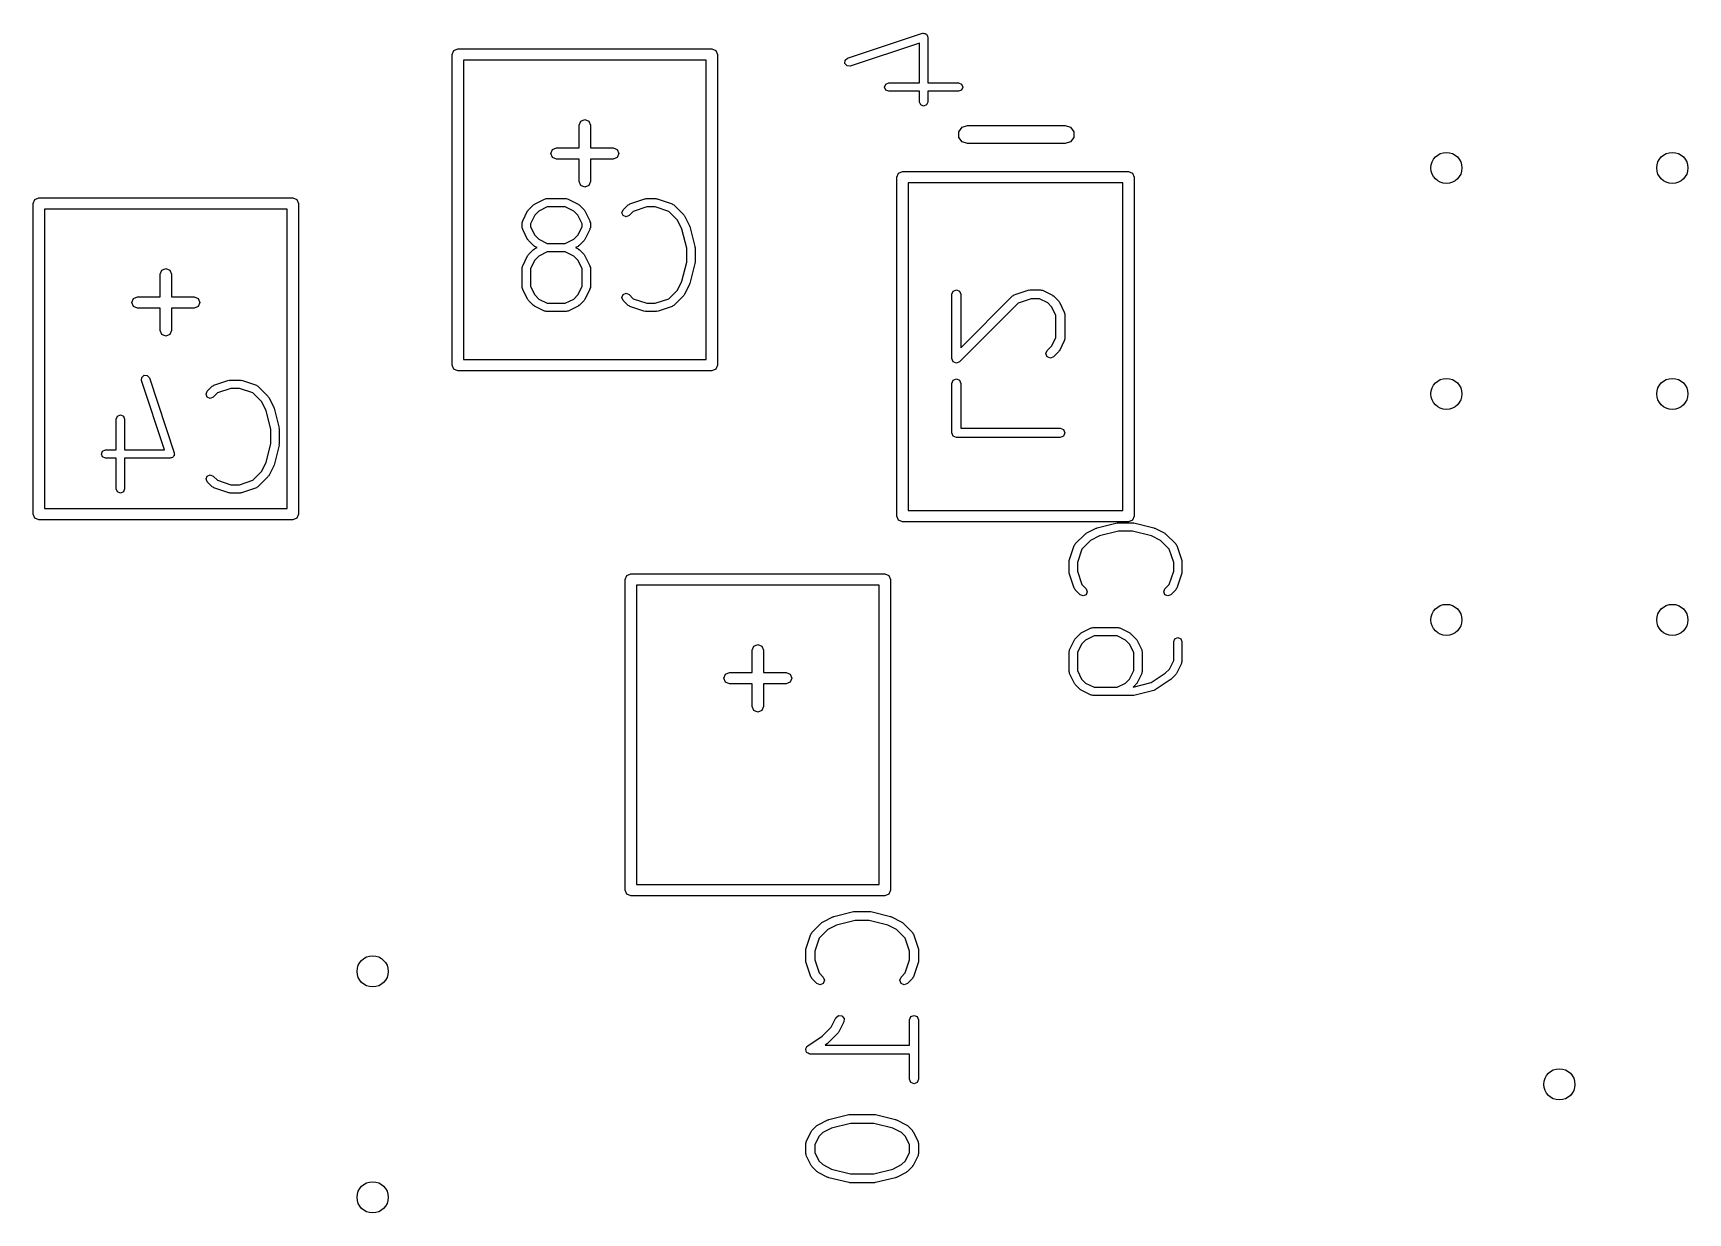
# Model space of a CAD drawing. Extents: x 5.08 to 6.5, y -4.59 to -3.7.
# Drawn here: x 5.771 to 6.503, y -4.591 to -4.069 of the extents above; entities that cross this region are included whole.
import ezdxf

# ---------------------------------------------------------------- set-up
doc = ezdxf.new("R2010")
doc.units = 0
doc.header["$MEASUREMENT"] = 0
doc.layers.add('BLACK', color=7, linetype='CONTINUOUS')

msp = doc.modelspace()

# ---------------------------------------------------------------- linework, layer by layer
at = {"layer": 'BLACK', "linetype": 'CONTINUOUS'}
for p, q in [((6.13149, -4.07994), (6.16458, -4.06891)), ((6.16458, -4.06891), (6.16488, -4.06893)), ((6.16488, -4.06893), (6.16516, -4.06882)), ((6.16516, -4.06882), (6.16556, -4.06898)), ((6.16556, -4.06898), (6.16598, -4.06901)), ((6.16598, -4.06901), (6.16618, -4.06924)), ((6.16618, -4.06924), (6.16646, -4.06936)), ((6.16646, -4.06936), (6.16663, -4.06975)), ((6.16663, -4.06975), (6.16691, -4.07008)), ((6.16691, -4.07008), (6.16688, -4.07038)), ((6.16688, -4.07038), (6.167, -4.07066)), ((6.167, -4.07066), (6.167, -4.09087)), ((5.95645, -4.07829), (5.95718, -4.07652)), ((5.95645, -4.21579), (5.95645, -4.07829)), ((5.95718, -4.07652), (5.95895, -4.07579)), ((5.95895, -4.07579), (6.07145, -4.07579)), ((6.07145, -4.07579), (6.07322, -4.07652)), ((6.07322, -4.07652), (6.07395, -4.07829)), ((6.07395, -4.07829), (6.07395, -4.21579)), ((6.16332, -4.07321), (6.13266, -4.08343)), ((6.16332, -4.09087), (6.16332, -4.07321)), ((5.96145, -4.08079), (5.96145, -4.21329)), ((6.06895, -4.08079), (5.96145, -4.08079)), ((6.06895, -4.21329), (6.06895, -4.08079)), ((6.13033, -4.08227), (6.13043, -4.08086)), ((6.13125, -4.08333), (6.13033, -4.08227)), ((6.13043, -4.08086), (6.13149, -4.07994)), ((6.13266, -4.08343), (6.13125, -4.08333)), ((6.14788, -4.09271), (6.14842, -4.09141)), ((6.14842, -4.09402), (6.14788, -4.09271)), ((6.14842, -4.09141), (6.14972, -4.09087)), ((6.14972, -4.09087), (6.16332, -4.09087)), ((6.167, -4.09087), (6.1806, -4.09087)), ((6.1806, -4.09087), (6.1819, -4.09141)), ((6.1819, -4.09141), (6.18244, -4.09271)), ((6.18244, -4.09271), (6.1819, -4.09402)), ((6.14972, -4.09455), (6.14842, -4.09402)), ((6.16332, -4.09455), (6.14972, -4.09455)), ((6.16332, -4.09933), (6.16332, -4.09455)), ((6.16386, -4.10063), (6.16332, -4.09933)), ((6.16516, -4.10117), (6.16386, -4.10063)), ((6.16646, -4.10063), (6.16516, -4.10117)), ((6.167, -4.09933), (6.16646, -4.10063)), ((6.1806, -4.09455), (6.167, -4.09455)), ((6.167, -4.09455), (6.167, -4.09933)), ((6.1819, -4.09402), (6.1806, -4.09455)), ((6.0127, -4.10954), (6.01343, -4.10778)), ((6.01343, -4.10778), (6.0152, -4.10704)), ((6.0152, -4.10704), (6.01697, -4.10778)), ((6.01697, -4.10778), (6.0177, -4.10954)), ((6.0127, -4.11954), (6.0127, -4.10954)), ((6.0177, -4.10954), (6.0177, -4.11954)), ((6.18069, -4.11249), (6.18214, -4.11049)), ((6.18069, -4.11496), (6.18069, -4.11249)), ((6.18214, -4.11696), (6.18069, -4.11496)), ((6.18214, -4.11049), (6.18449, -4.10972)), ((6.18449, -4.10972), (6.2278, -4.10972)), ((6.2278, -4.10972), (6.23015, -4.11049)), ((6.23015, -4.11049), (6.2316, -4.11249)), ((6.2316, -4.11496), (6.23015, -4.11696)), ((6.2316, -4.11249), (6.2316, -4.11496)), ((6.0002, -4.12204), (6.00093, -4.12028)), ((6.00093, -4.12381), (6.0002, -4.12204)), ((6.00093, -4.12028), (6.0027, -4.11954)), ((6.0027, -4.11954), (6.0127, -4.11954)), ((6.0177, -4.11954), (6.0277, -4.11954)), ((6.0277, -4.11954), (6.02947, -4.12028)), ((6.02947, -4.12028), (6.0302, -4.12204)), ((6.0302, -4.12204), (6.02947, -4.12381)), ((6.18449, -4.11772), (6.18214, -4.11696)), ((6.2278, -4.11772), (6.18449, -4.11772)), ((6.23015, -4.11696), (6.2278, -4.11772)), ((6.0027, -4.12454), (6.00093, -4.12381)), ((6.0127, -4.12454), (6.0027, -4.12454)), ((6.0127, -4.13454), (6.0127, -4.12454)), ((6.0277, -4.12454), (6.0177, -4.12454)), ((6.0177, -4.12454), (6.0177, -4.13454)), ((6.02947, -4.12381), (6.0277, -4.12454)), ((6.15398, -4.13085), (6.15575, -4.13012)), ((6.15575, -4.13012), (6.25575, -4.13012)), ((6.25575, -4.13012), (6.25752, -4.13085)), ((6.01343, -4.13631), (6.0127, -4.13454)), ((6.0152, -4.13704), (6.01343, -4.13631)), ((6.01697, -4.13631), (6.0152, -4.13704)), ((6.0177, -4.13454), (6.01697, -4.13631)), ((6.15325, -4.13262), (6.15398, -4.13085)), ((6.15325, -4.28262), (6.15325, -4.13262)), ((6.15825, -4.13512), (6.15825, -4.28012)), ((6.25325, -4.13512), (6.15825, -4.13512)), ((6.25325, -4.28012), (6.25325, -4.13512)), ((6.25752, -4.13085), (6.25825, -4.13262)), ((6.25825, -4.13262), (6.25825, -4.28262)), ((5.77102, -4.14423), (5.77175, -4.14246)), ((5.77102, -4.28174), (5.77102, -4.14423)), ((5.77175, -4.14246), (5.77352, -4.14173)), ((5.77352, -4.14173), (5.88602, -4.14173)), ((5.88602, -4.14173), (5.88778, -4.14246)), ((5.88778, -4.14246), (5.88852, -4.14423)), ((5.88852, -4.14423), (5.88852, -4.28174)), ((5.99024, -4.147), (5.99245, -4.14479)), ((5.99245, -4.14479), (5.99273, -4.14468)), ((5.99273, -4.14468), (5.99293, -4.14445)), ((5.99293, -4.14445), (5.99734, -4.14224)), ((5.99734, -4.14224), (5.99777, -4.14221)), ((5.99777, -4.14221), (5.99816, -4.14205)), ((5.99816, -4.14205), (6.00698, -4.14205)), ((6.00698, -4.14205), (6.00738, -4.14221)), ((6.00738, -4.14221), (6.00781, -4.14224)), ((6.00781, -4.14224), (6.01222, -4.14445)), ((6.01222, -4.14445), (6.01242, -4.14468)), ((6.01242, -4.14468), (6.0127, -4.14479)), ((6.0127, -4.14479), (6.0149, -4.147)), ((6.03215, -4.147), (6.03436, -4.14479)), ((6.03436, -4.14479), (6.03475, -4.14463)), ((6.03475, -4.14463), (6.03508, -4.14435)), ((6.03508, -4.14435), (6.04169, -4.14214)), ((6.04169, -4.14214), (6.042, -4.14216)), ((6.042, -4.14216), (6.04228, -4.14205)), ((6.04228, -4.14205), (6.04669, -4.14205)), ((6.04669, -4.14205), (6.04697, -4.14216)), ((6.04697, -4.14216), (6.04727, -4.14214)), ((6.04727, -4.14214), (6.05389, -4.14435)), ((6.05389, -4.14435), (6.05421, -4.14463)), ((6.05421, -4.14463), (6.05461, -4.14479)), ((6.05461, -4.14479), (6.05902, -4.1492)), ((5.77602, -4.14673), (5.77602, -4.27924)), ((5.88352, -4.14673), (5.77602, -4.14673)), ((5.88352, -4.27924), (5.88352, -4.14673)), ((5.9875, -4.15271), (5.98766, -4.15232)), ((5.98766, -4.15232), (5.98769, -4.15189)), ((5.98769, -4.15189), (5.9899, -4.14748)), ((5.9899, -4.14748), (5.99013, -4.14728)), ((5.99013, -4.14728), (5.99024, -4.147)), ((5.99306, -4.14939), (5.99118, -4.15315)), ((5.99484, -4.14761), (5.99306, -4.14939)), ((5.9986, -4.14573), (5.99484, -4.14761)), ((6.00655, -4.14573), (5.9986, -4.14573)), ((6.01031, -4.14761), (6.00655, -4.14573)), ((6.01209, -4.14939), (6.01031, -4.14761)), ((6.01397, -4.15315), (6.01209, -4.14939)), ((6.0149, -4.147), (6.01502, -4.14728)), ((6.01502, -4.14728), (6.01525, -4.14748)), ((6.01525, -4.14748), (6.01745, -4.15189)), ((6.01745, -4.15189), (6.01748, -4.15232)), ((6.01748, -4.15232), (6.01765, -4.15271)), ((6.03161, -4.1483), (6.03215, -4.147)), ((6.03215, -4.1496), (6.03161, -4.1483)), ((6.03345, -4.15014), (6.03215, -4.1496)), ((6.03475, -4.1496), (6.03345, -4.15014)), ((6.03665, -4.1477), (6.03475, -4.1496)), ((6.04257, -4.14573), (6.03665, -4.1477)), ((6.04639, -4.14573), (6.04257, -4.14573)), ((6.05231, -4.1477), (6.04639, -4.14573)), ((6.0562, -4.1516), (6.05231, -4.1477)), ((6.05819, -4.15556), (6.0562, -4.1516)), ((6.05902, -4.1492), (6.05913, -4.14948)), ((6.05913, -4.14948), (6.05936, -4.14968)), ((6.05936, -4.14968), (6.06157, -4.15409)), ((5.9875, -4.15492), (5.9875, -4.15271)), ((5.98766, -4.15531), (5.9875, -4.15492)), ((5.98769, -4.15574), (5.98766, -4.15531)), ((5.9899, -4.16015), (5.98769, -4.15574)), ((5.99118, -4.15315), (5.99118, -4.15448)), ((5.99118, -4.15448), (5.99306, -4.15824)), ((5.99306, -4.15824), (5.99484, -4.16002)), ((6.01031, -4.16002), (6.01209, -4.15824)), ((6.01209, -4.15824), (6.01397, -4.15448)), ((6.01397, -4.15448), (6.01397, -4.15315)), ((6.01745, -4.15574), (6.01525, -4.16015)), ((6.01748, -4.15531), (6.01745, -4.15574)), ((6.01765, -4.15492), (6.01748, -4.15531)), ((6.01765, -4.15271), (6.01765, -4.15492)), ((6.06029, -4.16397), (6.05819, -4.15556)), ((6.06157, -4.15409), (6.06158, -4.1543)), ((6.06158, -4.1543), (6.06171, -4.15447)), ((6.06171, -4.15447), (6.06391, -4.16329)), ((5.99013, -4.16035), (5.9899, -4.16015)), ((5.9899, -4.16733), (5.99013, -4.16713)), ((5.99024, -4.16063), (5.99013, -4.16035)), ((5.99013, -4.16713), (5.99024, -4.16685)), ((5.99245, -4.16284), (5.99024, -4.16063)), ((5.99024, -4.16685), (5.99245, -4.16464)), ((5.99273, -4.16295), (5.99245, -4.16284)), ((5.99245, -4.16464), (5.99273, -4.16453)), ((5.99293, -4.16318), (5.99273, -4.16295)), ((5.99273, -4.16453), (5.99293, -4.1643)), ((5.99405, -4.16374), (5.99293, -4.16318)), ((5.99293, -4.1643), (5.99405, -4.16374)), ((5.99484, -4.16002), (5.9986, -4.1619)), ((5.9986, -4.16558), (5.99484, -4.16746)), ((5.9986, -4.1619), (6.00655, -4.1619)), ((6.00655, -4.16558), (5.9986, -4.16558)), ((6.00655, -4.1619), (6.01031, -4.16002)), ((6.01031, -4.16746), (6.00655, -4.16558)), ((6.01222, -4.16318), (6.0111, -4.16374)), ((6.0111, -4.16374), (6.01222, -4.1643)), ((6.01242, -4.16295), (6.01222, -4.16318)), ((6.01222, -4.1643), (6.01242, -4.16453)), ((6.0127, -4.16284), (6.01242, -4.16295)), ((6.01242, -4.16453), (6.0127, -4.16464)), ((6.0149, -4.16063), (6.0127, -4.16284)), ((6.0127, -4.16464), (6.0149, -4.16685)), ((6.01502, -4.16035), (6.0149, -4.16063)), ((6.0149, -4.16685), (6.01502, -4.16713)), ((6.01525, -4.16015), (6.01502, -4.16035)), ((6.01502, -4.16713), (6.01525, -4.16733)), ((6.06029, -4.17013), (6.06029, -4.16397)), ((6.06391, -4.16329), (6.06388, -4.16352)), ((6.06388, -4.16352), (6.06397, -4.16374)), ((6.06397, -4.16374), (6.06397, -4.17036)), ((5.82727, -4.17549), (5.828, -4.17372)), ((5.828, -4.17372), (5.82977, -4.17299)), ((5.82977, -4.17299), (5.83154, -4.17372)), ((5.83154, -4.17372), (5.83227, -4.17549)), ((5.9875, -4.17256), (5.98766, -4.17217)), ((5.9875, -4.18139), (5.9875, -4.17256)), ((5.98766, -4.17217), (5.98769, -4.17174)), ((5.98769, -4.17174), (5.9899, -4.16733)), ((5.99306, -4.16924), (5.99118, -4.173)), ((5.99118, -4.173), (5.99118, -4.18095)), ((5.99484, -4.16746), (5.99306, -4.16924)), ((6.01209, -4.16924), (6.01031, -4.16746)), ((6.01397, -4.173), (6.01209, -4.16924)), ((6.01397, -4.18095), (6.01397, -4.173)), ((6.01525, -4.16733), (6.01745, -4.17174)), ((6.01745, -4.17174), (6.01748, -4.17217)), ((6.01748, -4.17217), (6.01765, -4.17256)), ((6.01765, -4.17256), (6.01765, -4.18139)), ((6.05819, -4.17854), (6.06029, -4.17013)), ((6.06391, -4.1708), (6.06171, -4.17963)), ((6.06397, -4.17036), (6.06388, -4.17057)), ((6.06388, -4.17057), (6.06391, -4.1708)), ((5.82727, -4.18549), (5.82727, -4.17549)), ((5.83227, -4.17549), (5.83227, -4.18549)), ((5.98766, -4.18178), (5.9875, -4.18139)), ((5.98769, -4.18221), (5.98766, -4.18178)), ((5.99118, -4.18095), (5.99306, -4.18471)), ((6.01209, -4.18471), (6.01397, -4.18095)), ((6.01748, -4.18178), (6.01745, -4.18221)), ((6.01765, -4.18139), (6.01748, -4.18178)), ((6.0562, -4.1825), (6.05819, -4.17854)), ((6.06157, -4.18), (6.05936, -4.18441)), ((6.06158, -4.17979), (6.06157, -4.18)), ((6.06171, -4.17963), (6.06158, -4.17979)), ((5.81477, -4.18799), (5.8155, -4.18622)), ((5.8155, -4.18976), (5.81477, -4.18799)), ((5.8155, -4.18622), (5.81727, -4.18549)), ((5.81727, -4.18549), (5.82727, -4.18549)), ((5.83227, -4.18549), (5.84227, -4.18549)), ((5.84227, -4.18549), (5.84404, -4.18622)), ((5.84404, -4.18622), (5.84477, -4.18799)), ((5.84477, -4.18799), (5.84404, -4.18976)), ((5.9899, -4.18662), (5.98769, -4.18221)), ((5.99013, -4.18682), (5.9899, -4.18662)), ((5.99024, -4.1871), (5.99013, -4.18682)), ((5.99245, -4.1893), (5.99024, -4.1871)), ((5.99306, -4.18471), (5.99484, -4.18649)), ((5.99484, -4.18649), (5.9986, -4.18837)), ((5.9986, -4.18837), (6.00655, -4.18837)), ((6.00655, -4.18837), (6.01031, -4.18649)), ((6.01031, -4.18649), (6.01209, -4.18471)), ((6.0149, -4.1871), (6.0127, -4.1893)), ((6.01502, -4.18682), (6.0149, -4.1871)), ((6.01525, -4.18662), (6.01502, -4.18682)), ((6.01745, -4.18221), (6.01525, -4.18662)), ((6.03161, -4.1858), (6.03215, -4.1845)), ((6.03215, -4.1871), (6.03161, -4.1858)), ((6.03215, -4.1845), (6.03345, -4.18396)), ((6.03436, -4.1893), (6.03215, -4.1871)), ((6.03345, -4.18396), (6.03475, -4.1845)), ((6.03475, -4.1845), (6.03665, -4.18639)), ((6.03665, -4.18639), (6.04257, -4.18837)), ((6.04257, -4.18837), (6.04639, -4.18837)), ((6.04639, -4.18837), (6.05231, -4.18639)), ((6.05231, -4.18639), (6.0562, -4.1825)), ((6.05902, -4.18489), (6.05461, -4.1893)), ((6.05913, -4.18461), (6.05902, -4.18489)), ((6.05936, -4.18441), (6.05913, -4.18461)), ((6.17762, -4.18437), (6.17821, -4.18296)), ((6.17762, -4.21285), (6.17762, -4.18437)), ((6.17821, -4.18296), (6.17962, -4.18237)), ((6.17962, -4.18237), (6.18103, -4.18296)), ((6.18103, -4.18296), (6.18162, -4.18437)), ((6.20699, -4.18831), (6.18103, -4.21426)), ((6.18162, -4.18437), (6.18162, -4.20802)), ((6.18162, -4.20802), (6.20449, -4.18515)), ((6.20449, -4.18515), (6.20492, -4.18497)), ((6.20492, -4.18497), (6.20527, -4.18466)), ((6.20527, -4.18466), (6.21184, -4.18247)), ((6.2128, -4.18637), (6.20699, -4.18831)), ((6.21184, -4.18247), (6.21217, -4.1825)), ((6.21217, -4.1825), (6.21248, -4.18237)), ((6.21248, -4.18237), (6.21686, -4.18237)), ((6.21639, -4.18637), (6.2128, -4.18637)), ((6.22005, -4.1882), (6.21639, -4.18637)), ((6.21686, -4.18237), (6.21729, -4.18255)), ((6.21729, -4.18255), (6.21775, -4.18258)), ((6.21775, -4.18258), (6.22213, -4.18477)), ((6.22179, -4.18994), (6.22005, -4.1882)), ((6.22213, -4.18477), (6.22235, -4.18502)), ((6.22235, -4.18502), (6.22265, -4.18515)), ((6.22265, -4.18515), (6.22484, -4.18734)), ((6.22484, -4.18734), (6.22497, -4.18764)), ((6.22497, -4.18764), (6.22522, -4.18786)), ((6.22522, -4.18786), (6.22741, -4.19224)), ((5.81727, -4.19049), (5.8155, -4.18976)), ((5.82727, -4.19049), (5.81727, -4.19049)), ((5.82727, -4.20049), (5.82727, -4.19049)), ((5.84227, -4.19049), (5.83227, -4.19049)), ((5.83227, -4.19049), (5.83227, -4.20049)), ((5.84404, -4.18976), (5.84227, -4.19049)), ((5.99273, -4.18942), (5.99245, -4.1893)), ((5.99293, -4.18965), (5.99273, -4.18942)), ((5.99734, -4.19185), (5.99293, -4.18965)), ((5.99777, -4.19188), (5.99734, -4.19185)), ((5.99816, -4.19205), (5.99777, -4.19188)), ((6.00698, -4.19205), (5.99816, -4.19205)), ((6.00738, -4.19188), (6.00698, -4.19205)), ((6.00781, -4.19185), (6.00738, -4.19188)), ((6.01222, -4.18965), (6.00781, -4.19185)), ((6.01242, -4.18942), (6.01222, -4.18965)), ((6.0127, -4.1893), (6.01242, -4.18942)), ((6.03475, -4.18947), (6.03436, -4.1893)), ((6.03508, -4.18975), (6.03475, -4.18947)), ((6.04169, -4.19195), (6.03508, -4.18975)), ((6.042, -4.19193), (6.04169, -4.19195)), ((6.04228, -4.19205), (6.042, -4.19193)), ((6.04669, -4.19205), (6.04228, -4.19205)), ((6.04697, -4.19193), (6.04669, -4.19205)), ((6.04727, -4.19195), (6.04697, -4.19193)), ((6.05389, -4.18975), (6.04727, -4.19195)), ((6.05421, -4.18947), (6.05389, -4.18975)), ((6.05461, -4.1893), (6.05421, -4.18947)), ((6.22362, -4.1936), (6.22179, -4.18994)), ((6.22362, -4.20361), (6.22362, -4.1936)), ((6.22741, -4.19224), (6.22744, -4.1927)), ((6.22744, -4.1927), (6.22762, -4.19313)), ((6.22762, -4.19313), (6.22762, -4.20408)), ((5.828, -4.20226), (5.82727, -4.20049)), ((5.82977, -4.20299), (5.828, -4.20226)), ((5.83154, -4.20226), (5.82977, -4.20299)), ((5.83227, -4.20049), (5.83154, -4.20226)), ((6.22179, -4.20728), (6.22362, -4.20361)), ((6.21924, -4.21066), (6.21982, -4.20924)), ((6.21982, -4.21207), (6.21924, -4.21066)), ((6.21982, -4.20924), (6.22179, -4.20728)), ((6.22484, -4.20988), (6.22265, -4.21207)), ((6.22497, -4.20958), (6.22484, -4.20988)), ((6.22522, -4.20936), (6.22497, -4.20958)), ((6.22741, -4.20498), (6.22522, -4.20936)), ((6.22744, -4.20451), (6.22741, -4.20498)), ((6.22762, -4.20408), (6.22744, -4.20451)), ((5.95718, -4.21756), (5.95645, -4.21579)), ((5.95895, -4.21829), (5.95718, -4.21756)), ((6.07145, -4.21829), (5.95895, -4.21829)), ((5.96145, -4.21329), (6.06895, -4.21329)), ((6.07322, -4.21756), (6.07145, -4.21829)), ((6.07395, -4.21579), (6.07322, -4.21756)), ((6.17821, -4.21426), (6.17762, -4.21285)), ((6.17962, -4.21485), (6.17821, -4.21426)), ((6.18103, -4.21426), (6.17962, -4.21485)), ((6.22124, -4.21266), (6.21982, -4.21207)), ((6.22265, -4.21207), (6.22124, -4.21266)), ((5.81898, -4.22258), (5.81908, -4.22117)), ((5.8292, -4.25324), (5.81898, -4.22258)), ((5.81908, -4.22117), (5.82014, -4.22025)), ((5.82014, -4.22025), (5.82155, -4.22035)), ((5.82155, -4.22035), (5.82247, -4.22142)), ((5.82247, -4.22142), (5.8335, -4.2545)), ((5.8481, -4.22731), (5.8503, -4.22511)), ((5.8503, -4.22511), (5.8507, -4.22494)), ((5.8507, -4.22494), (5.85102, -4.22466)), ((5.85102, -4.22466), (5.85764, -4.22246)), ((5.85764, -4.22246), (5.85794, -4.22248)), ((5.85794, -4.22248), (5.85822, -4.22236)), ((5.85822, -4.22236), (5.86263, -4.22236)), ((5.86263, -4.22236), (5.86291, -4.22248)), ((5.86291, -4.22248), (5.86321, -4.22246)), ((5.86321, -4.22246), (5.86983, -4.22466)), ((5.86983, -4.22466), (5.87015, -4.22494)), ((5.87015, -4.22494), (5.87055, -4.22511)), ((5.87055, -4.22511), (5.87496, -4.22952)), ((6.17762, -4.2238), (6.17821, -4.22238)), ((6.17762, -4.2457), (6.17762, -4.2238)), ((6.17821, -4.22238), (6.17962, -4.2218)), ((6.17962, -4.2218), (6.18103, -4.22238)), ((6.18103, -4.22238), (6.18162, -4.2238)), ((6.18162, -4.2238), (6.18162, -4.2437)), ((5.84756, -4.22861), (5.8481, -4.22731)), ((5.8481, -4.22992), (5.84756, -4.22861)), ((5.8494, -4.23045), (5.8481, -4.22992)), ((5.8507, -4.22992), (5.8494, -4.23045)), ((5.8526, -4.22802), (5.8507, -4.22992)), ((5.85852, -4.22604), (5.8526, -4.22802)), ((5.86233, -4.22604), (5.85852, -4.22604)), ((5.86826, -4.22802), (5.86233, -4.22604)), ((5.87215, -4.23191), (5.86826, -4.22802)), ((5.87413, -4.23587), (5.87215, -4.23191)), ((5.87496, -4.22952), (5.87508, -4.2298)), ((5.87508, -4.2298), (5.87531, -4.23)), ((5.87531, -4.23), (5.87751, -4.23441)), ((5.80785, -4.23964), (5.80839, -4.23834)), ((5.80785, -4.25324), (5.80785, -4.23964)), ((5.80839, -4.23834), (5.80969, -4.2378)), ((5.80969, -4.2378), (5.811, -4.23834)), ((5.811, -4.23834), (5.81153, -4.23964)), ((5.81153, -4.23964), (5.81153, -4.25324)), ((5.87623, -4.24428), (5.87413, -4.23587)), ((5.87751, -4.23441), (5.87753, -4.23462)), ((5.87753, -4.23462), (5.87765, -4.23479)), ((5.87765, -4.23479), (5.87986, -4.24361)), ((5.87623, -4.25045), (5.87623, -4.24428)), ((5.87986, -4.24361), (5.87982, -4.24384)), ((5.87982, -4.24384), (5.87991, -4.24405)), ((5.87991, -4.24405), (5.87991, -4.25067)), ((6.17821, -4.24712), (6.17762, -4.2457)), ((6.17962, -4.2477), (6.17821, -4.24712)), ((6.22562, -4.2477), (6.17962, -4.2477)), ((6.18162, -4.2437), (6.22562, -4.2437)), ((6.22562, -4.2437), (6.22703, -4.24429)), ((6.22703, -4.24712), (6.22562, -4.2477)), ((6.22703, -4.24429), (6.22762, -4.2457)), ((6.22762, -4.2457), (6.22703, -4.24712)), ((5.80124, -4.25508), (5.80178, -4.25378)), ((5.80178, -4.25378), (5.80308, -4.25324)), ((5.80308, -4.25324), (5.80785, -4.25324)), ((5.81153, -4.25324), (5.8292, -4.25324)), ((5.8335, -4.2545), (5.83348, -4.2548)), ((5.83348, -4.2548), (5.83359, -4.25508)), ((5.87413, -4.25885), (5.87623, -4.25045)), ((5.87986, -4.25112), (5.87765, -4.25994)), ((5.87991, -4.25067), (5.87982, -4.25089)), ((5.87982, -4.25089), (5.87986, -4.25112)), ((5.80178, -4.25638), (5.80124, -4.25508)), ((5.80308, -4.25692), (5.80178, -4.25638)), ((5.80785, -4.25692), (5.80308, -4.25692)), ((5.80785, -4.27052), (5.80785, -4.25692)), ((5.83175, -4.25692), (5.81153, -4.25692)), ((5.81153, -4.25692), (5.81153, -4.27052)), ((5.83203, -4.25681), (5.83175, -4.25692)), ((5.83233, -4.25683), (5.83203, -4.25681)), ((5.83266, -4.25655), (5.83233, -4.25683)), ((5.83305, -4.25638), (5.83266, -4.25655)), ((5.83317, -4.2561), (5.83305, -4.25638)), ((5.8334, -4.25591), (5.83317, -4.2561)), ((5.83343, -4.25548), (5.8334, -4.25591)), ((5.83359, -4.25508), (5.83343, -4.25548)), ((5.87215, -4.26282), (5.87413, -4.25885)), ((5.87751, -4.26032), (5.87531, -4.26473)), ((5.87753, -4.26011), (5.87751, -4.26032)), ((5.87765, -4.25994), (5.87753, -4.26011)), ((5.84756, -4.26611), (5.8481, -4.26481)), ((5.8481, -4.26741), (5.84756, -4.26611)), ((5.8481, -4.26481), (5.8494, -4.26427)), ((5.8503, -4.26962), (5.8481, -4.26741)), ((5.8494, -4.26427), (5.8507, -4.26481)), ((5.8507, -4.26978), (5.8503, -4.26962)), ((5.8507, -4.26481), (5.8526, -4.26671)), ((5.8526, -4.26671), (5.85852, -4.26868)), ((5.85852, -4.26868), (5.86233, -4.26868)), ((5.86233, -4.26868), (5.86826, -4.26671)), ((5.86826, -4.26671), (5.87215, -4.26282)), ((5.87055, -4.26962), (5.87015, -4.26978)), ((5.87496, -4.26521), (5.87055, -4.26962)), ((5.87508, -4.26493), (5.87496, -4.26521)), ((5.87531, -4.26473), (5.87508, -4.26493)), ((5.80839, -4.27182), (5.80785, -4.27052)), ((5.80969, -4.27236), (5.80839, -4.27182)), ((5.811, -4.27182), (5.80969, -4.27236)), ((5.81153, -4.27052), (5.811, -4.27182)), ((5.85102, -4.27006), (5.8507, -4.26978)), ((5.85764, -4.27227), (5.85102, -4.27006)), ((5.85794, -4.27225), (5.85764, -4.27227)), ((5.85822, -4.27236), (5.85794, -4.27225)), ((5.86263, -4.27236), (5.85822, -4.27236)), ((5.86291, -4.27225), (5.86263, -4.27236)), ((5.86321, -4.27227), (5.86291, -4.27225)), ((5.86983, -4.27006), (5.86321, -4.27227)), ((5.87015, -4.26978), (5.86983, -4.27006)), ((5.77175, -4.2835), (5.77102, -4.28174)), ((5.77352, -4.28424), (5.77175, -4.2835)), ((5.88602, -4.28424), (5.77352, -4.28424)), ((5.77602, -4.27924), (5.88352, -4.27924)), ((5.88778, -4.2835), (5.88602, -4.28424)), ((5.88852, -4.28174), (5.88778, -4.2835)), ((6.15398, -4.28439), (6.15325, -4.28262)), ((6.15825, -4.28012), (6.25325, -4.28012)), ((6.25825, -4.28262), (6.25752, -4.28439)), ((6.15575, -4.28512), (6.15398, -4.28439)), ((6.25575, -4.28512), (6.15575, -4.28512)), ((6.23223, -4.29489), (6.23664, -4.29048)), ((6.23664, -4.29048), (6.23692, -4.29036)), ((6.23692, -4.29036), (6.23712, -4.29014)), ((6.23712, -4.29014), (6.24153, -4.28793)), ((6.243, -4.29131), (6.23903, -4.29329)), ((6.24153, -4.28793), (6.24174, -4.28791)), ((6.24174, -4.28791), (6.24191, -4.28779)), ((6.24191, -4.28779), (6.25073, -4.28558)), ((6.25141, -4.28921), (6.243, -4.29131)), ((6.25073, -4.28558), (6.25096, -4.28562)), ((6.25096, -4.28562), (6.25118, -4.28553)), ((6.25118, -4.28553), (6.2578, -4.28553)), ((6.25757, -4.28921), (6.25141, -4.28921)), ((6.25752, -4.28439), (6.25575, -4.28512)), ((6.26598, -4.29131), (6.25757, -4.28921)), ((6.2578, -4.28553), (6.25801, -4.28562)), ((6.25801, -4.28562), (6.25824, -4.28558)), ((6.25824, -4.28558), (6.26707, -4.28779)), ((6.26994, -4.29329), (6.26598, -4.29131)), ((6.26707, -4.28779), (6.26723, -4.28791)), ((6.26723, -4.28791), (6.26744, -4.28793)), ((6.26744, -4.28793), (6.27185, -4.29014)), ((6.27185, -4.29014), (6.27205, -4.29036)), ((6.27205, -4.29036), (6.27233, -4.29048)), ((6.27233, -4.29048), (6.27674, -4.29489)), ((6.22958, -4.30223), (6.23179, -4.29561)), ((6.23179, -4.29561), (6.23207, -4.29529)), ((6.23207, -4.29529), (6.23223, -4.29489)), ((6.23514, -4.29719), (6.23317, -4.30311)), ((6.23903, -4.29329), (6.23514, -4.29719)), ((6.27383, -4.29719), (6.26994, -4.29329)), ((6.27581, -4.30311), (6.27383, -4.29719)), ((6.27674, -4.29489), (6.27691, -4.29529)), ((6.27691, -4.29529), (6.27719, -4.29561)), ((6.27719, -4.29561), (6.27939, -4.30223)), ((6.22949, -4.30281), (6.2296, -4.30253)), ((6.22949, -4.30722), (6.22949, -4.30281)), ((6.2296, -4.30253), (6.22958, -4.30223)), ((6.23317, -4.30311), (6.23317, -4.30692)), ((6.27581, -4.30692), (6.27581, -4.30311)), ((6.27939, -4.30223), (6.27937, -4.30253)), ((6.27937, -4.30253), (6.27949, -4.30281)), ((6.27949, -4.30281), (6.27949, -4.30722)), ((6.03303, -4.31057), (6.03376, -4.3088)), ((6.03303, -4.44807), (6.03303, -4.31057)), ((6.03376, -4.3088), (6.03553, -4.30807)), ((6.03553, -4.30807), (6.14802, -4.30807)), ((6.03803, -4.31307), (6.03803, -4.44557)), ((6.14552, -4.31307), (6.03803, -4.31307)), ((6.14552, -4.44557), (6.14552, -4.31307)), ((6.14802, -4.30807), (6.14979, -4.3088)), ((6.14979, -4.3088), (6.15052, -4.31057)), ((6.15052, -4.31057), (6.15052, -4.44807)), ((6.2296, -4.3075), (6.22949, -4.30722)), ((6.22958, -4.3078), (6.2296, -4.3075)), ((6.23179, -4.31442), (6.22958, -4.3078)), ((6.23317, -4.30692), (6.23514, -4.31284)), ((6.23514, -4.31284), (6.23704, -4.31474)), ((6.27194, -4.31474), (6.27383, -4.31284)), ((6.27383, -4.31284), (6.27581, -4.30692)), ((6.27939, -4.3078), (6.27719, -4.31442)), ((6.27949, -4.30722), (6.27937, -4.3075)), ((6.27937, -4.3075), (6.27939, -4.3078)), ((6.23207, -4.31474), (6.23179, -4.31442)), ((6.23223, -4.31514), (6.23207, -4.31474)), ((6.23444, -4.31735), (6.23223, -4.31514)), ((6.23574, -4.31788), (6.23444, -4.31735)), ((6.23704, -4.31735), (6.23574, -4.31788)), ((6.23704, -4.31474), (6.23758, -4.31604)), ((6.23758, -4.31604), (6.23704, -4.31735)), ((6.2714, -4.31604), (6.27194, -4.31474)), ((6.27194, -4.31735), (6.2714, -4.31604)), ((6.27324, -4.31788), (6.27194, -4.31735)), ((6.27454, -4.31735), (6.27324, -4.31788)), ((6.27674, -4.31514), (6.27454, -4.31735)), ((6.27691, -4.31474), (6.27674, -4.31514)), ((6.27719, -4.31442), (6.27691, -4.31474)), ((6.23223, -4.3368), (6.23444, -4.33459)), ((6.23444, -4.33459), (6.23472, -4.33448)), ((6.23472, -4.33448), (6.23492, -4.33425)), ((6.23492, -4.33425), (6.23933, -4.33204)), ((6.24059, -4.33553), (6.23683, -4.33741)), ((6.23933, -4.33204), (6.23975, -4.33201)), ((6.23975, -4.33201), (6.24015, -4.33185)), ((6.24015, -4.33185), (6.25118, -4.33185)), ((6.25074, -4.33553), (6.24059, -4.33553)), ((6.2545, -4.33741), (6.25074, -4.33553)), ((6.25118, -4.33185), (6.25157, -4.33201)), ((6.25157, -4.33201), (6.252, -4.33204)), ((6.252, -4.33204), (6.25641, -4.33425)), ((6.25641, -4.33425), (6.25661, -4.33448)), ((6.25661, -4.33448), (6.25689, -4.33459)), ((6.25689, -4.33459), (6.2591, -4.3368)), ((6.08928, -4.34183), (6.09001, -4.34006)), ((6.08928, -4.35183), (6.08928, -4.34183)), ((6.09001, -4.34006), (6.09178, -4.33933)), ((6.09178, -4.33933), (6.09354, -4.34006)), ((6.09354, -4.34006), (6.09428, -4.34183)), ((6.09428, -4.34183), (6.09428, -4.35183)), ((6.22949, -4.34251), (6.22965, -4.34212)), ((6.22949, -4.35134), (6.22949, -4.34251)), ((6.22965, -4.34212), (6.22968, -4.34169)), ((6.22968, -4.34169), (6.23189, -4.33728)), ((6.23189, -4.33728), (6.23212, -4.33708)), ((6.23212, -4.33708), (6.23223, -4.3368)), ((6.23505, -4.33919), (6.23317, -4.34295)), ((6.23317, -4.34295), (6.23317, -4.3509)), ((6.23683, -4.33741), (6.23505, -4.33919)), ((6.25628, -4.33919), (6.2545, -4.33741)), ((6.25816, -4.34295), (6.25628, -4.33919)), ((6.25816, -4.3509), (6.25816, -4.34295)), ((6.2591, -4.3368), (6.25921, -4.33708)), ((6.25921, -4.33708), (6.25944, -4.33728)), ((6.25944, -4.33728), (6.26165, -4.34169)), ((6.26165, -4.34169), (6.26168, -4.34212)), ((6.26168, -4.34212), (6.26184, -4.34251)), ((6.26184, -4.34251), (6.26184, -4.35134)), ((6.27581, -4.3381), (6.27635, -4.3368)), ((6.27581, -4.34649), (6.27581, -4.3381)), ((6.27635, -4.3368), (6.27765, -4.33626)), ((6.27765, -4.33626), (6.27895, -4.3368)), ((6.27895, -4.3368), (6.27949, -4.3381)), ((6.27949, -4.3381), (6.27949, -4.34692)), ((6.27206, -4.35211), (6.27393, -4.35025)), ((6.27393, -4.35025), (6.27581, -4.34649)), ((6.27929, -4.34775), (6.27709, -4.35216)), ((6.27932, -4.34732), (6.27929, -4.34775)), ((6.27949, -4.34692), (6.27932, -4.34732)), ((6.07678, -4.35433), (6.07751, -4.35256)), ((6.07751, -4.35609), (6.07678, -4.35433)), ((6.07751, -4.35256), (6.07928, -4.35183)), ((6.07928, -4.35683), (6.07751, -4.35609)), ((6.07928, -4.35183), (6.08928, -4.35183)), ((6.08928, -4.35683), (6.07928, -4.35683)), ((6.08928, -4.36683), (6.08928, -4.35683)), ((6.09428, -4.35183), (6.10428, -4.35183)), ((6.10428, -4.35683), (6.09428, -4.35683)), ((6.09428, -4.35683), (6.09428, -4.36683)), ((6.10428, -4.35183), (6.10604, -4.35256)), ((6.10604, -4.35609), (6.10428, -4.35683)), ((6.10604, -4.35256), (6.10678, -4.35433)), ((6.10678, -4.35433), (6.10604, -4.35609)), ((6.22965, -4.35173), (6.22949, -4.35134)), ((6.22968, -4.35216), (6.22965, -4.35173)), ((6.23189, -4.35657), (6.22968, -4.35216)), ((6.23212, -4.35677), (6.23189, -4.35657)), ((6.23223, -4.35705), (6.23212, -4.35677)), ((6.23444, -4.35925), (6.23223, -4.35705)), ((6.23317, -4.3509), (6.23505, -4.35466)), ((6.23505, -4.35466), (6.23683, -4.35644)), ((6.23683, -4.35644), (6.24059, -4.35832)), ((6.25074, -4.35832), (6.2545, -4.35644)), ((6.2545, -4.35644), (6.25628, -4.35466)), ((6.25628, -4.35466), (6.25816, -4.3509)), ((6.25791, -4.35823), (6.26586, -4.35624)), ((6.2591, -4.35705), (6.25791, -4.35823)), ((6.25921, -4.35677), (6.2591, -4.35705)), ((6.25944, -4.35657), (6.25921, -4.35677)), ((6.26165, -4.35216), (6.25944, -4.35657)), ((6.26168, -4.35173), (6.26165, -4.35216)), ((6.26184, -4.35134), (6.26168, -4.35173)), ((6.26586, -4.35624), (6.27206, -4.35211)), ((6.27426, -4.35507), (6.26764, -4.35948)), ((6.27436, -4.35491), (6.27426, -4.35507)), ((6.27454, -4.35484), (6.27436, -4.35491)), ((6.27674, -4.35264), (6.27454, -4.35484)), ((6.27686, -4.35236), (6.27674, -4.35264)), ((6.27709, -4.35216), (6.27686, -4.35236)), ((6.23472, -4.35937), (6.23444, -4.35925)), ((6.23492, -4.3596), (6.23472, -4.35937)), ((6.23933, -4.3618), (6.23492, -4.3596)), ((6.23975, -4.36183), (6.23933, -4.3618)), ((6.24015, -4.362), (6.23975, -4.36183)), ((6.2578, -4.362), (6.24015, -4.362)), ((6.24059, -4.35832), (6.25074, -4.35832)), ((6.25801, -4.36191), (6.2578, -4.362)), ((6.25824, -4.36194), (6.25801, -4.36191)), ((6.26707, -4.35974), (6.25824, -4.36194)), ((6.26732, -4.35955), (6.26707, -4.35974)), ((6.26764, -4.35948), (6.26732, -4.35955)), ((6.09001, -4.36859), (6.08928, -4.36683)), ((6.09178, -4.36933), (6.09001, -4.36859)), ((6.09354, -4.36859), (6.09178, -4.36933)), ((6.09428, -4.36683), (6.09354, -4.36859)), ((6.03376, -4.44984), (6.03303, -4.44807)), ((6.03553, -4.45057), (6.03376, -4.44984)), ((6.14802, -4.45057), (6.03553, -4.45057)), ((6.03803, -4.44557), (6.14552, -4.44557)), ((6.14979, -4.44984), (6.14802, -4.45057)), ((6.15052, -4.44807), (6.14979, -4.44984)), ((6.12062, -4.46206), (6.125, -4.45987)), ((6.125, -4.45987), (6.12522, -4.45985)), ((6.12522, -4.45985), (6.12541, -4.45972)), ((6.12541, -4.45972), (6.13417, -4.45753)), ((6.13417, -4.45753), (6.13442, -4.45757)), ((6.13442, -4.45757), (6.13465, -4.45747)), ((6.13465, -4.45747), (6.14122, -4.45747)), ((6.14122, -4.45747), (6.14146, -4.45757)), ((6.14146, -4.45757), (6.14171, -4.45753)), ((6.14171, -4.45753), (6.15047, -4.45972)), ((6.15047, -4.45972), (6.15065, -4.45985)), ((6.15065, -4.45985), (6.15088, -4.45987)), ((6.15088, -4.45987), (6.15526, -4.46206)), ((6.11523, -4.4676), (6.11554, -4.46725)), ((6.11554, -4.46725), (6.11571, -4.46682)), ((6.11571, -4.46682), (6.1201, -4.46244)), ((6.12269, -4.46549), (6.11888, -4.46931)), ((6.1201, -4.46244), (6.1204, -4.46231)), ((6.1204, -4.46231), (6.12062, -4.46206)), ((6.12659, -4.46355), (6.12269, -4.46549)), ((6.1349, -4.46147), (6.12659, -4.46355)), ((6.14098, -4.46147), (6.1349, -4.46147)), ((6.14929, -4.46355), (6.14098, -4.46147)), ((6.15318, -4.46549), (6.14929, -4.46355)), ((6.157, -4.46931), (6.15318, -4.46549)), ((6.15526, -4.46206), (6.15548, -4.46231)), ((6.15548, -4.46231), (6.15578, -4.46244)), ((6.15578, -4.46244), (6.16016, -4.46682)), ((6.16016, -4.46682), (6.16034, -4.46725)), ((6.16034, -4.46725), (6.16064, -4.4676)), ((6.11294, -4.4748), (6.11306, -4.4745)), ((6.11304, -4.47417), (6.11523, -4.4676)), ((6.11306, -4.4745), (6.11304, -4.47417)), ((6.11888, -4.46931), (6.11694, -4.47513)), ((6.15894, -4.47513), (6.157, -4.46931)), ((6.16064, -4.4676), (6.16284, -4.47417)), ((6.16284, -4.47417), (6.16281, -4.4745)), ((6.16281, -4.4745), (6.16294, -4.4748)), ((6.11294, -4.47918), (6.11294, -4.4748)), ((6.11306, -4.47949), (6.11294, -4.47918)), ((6.11304, -4.47982), (6.11306, -4.47949)), ((6.11523, -4.48639), (6.11304, -4.47982)), ((6.11694, -4.47513), (6.11694, -4.47886)), ((6.11694, -4.47886), (6.11888, -4.48467)), ((6.157, -4.48467), (6.15894, -4.47886)), ((6.15894, -4.47886), (6.15894, -4.47513)), ((6.16284, -4.47982), (6.16064, -4.48639)), ((6.16294, -4.47918), (6.16281, -4.47949)), ((6.16281, -4.47949), (6.16284, -4.47982)), ((6.16294, -4.4748), (6.16294, -4.47918)), ((6.11554, -4.48674), (6.11523, -4.48639)), ((6.11571, -4.48717), (6.11554, -4.48674)), ((6.1179, -4.48936), (6.11571, -4.48717)), ((6.11932, -4.48994), (6.1179, -4.48936)), ((6.11888, -4.48467), (6.12073, -4.48653)), ((6.12073, -4.48936), (6.11932, -4.48994)), ((6.12073, -4.48653), (6.12132, -4.48794)), ((6.12132, -4.48794), (6.12073, -4.48936)), ((6.15456, -4.48794), (6.15514, -4.48653)), ((6.15514, -4.48936), (6.15456, -4.48794)), ((6.15514, -4.48653), (6.157, -4.48467)), ((6.15656, -4.48994), (6.15514, -4.48936)), ((6.15797, -4.48936), (6.15656, -4.48994)), ((6.16016, -4.48717), (6.15797, -4.48936)), ((6.16034, -4.48674), (6.16016, -4.48717)), ((6.16064, -4.48639), (6.16034, -4.48674)), ((6.12629, -4.50457), (6.12745, -4.50357)), ((6.12745, -4.50357), (6.12898, -4.50368)), ((6.12898, -4.50368), (6.12998, -4.50484)), ((6.15894, -4.50547), (6.15952, -4.50405)), ((6.15952, -4.50405), (6.16094, -4.50347)), ((6.16094, -4.50347), (6.16235, -4.50405)), ((6.16235, -4.50405), (6.16294, -4.50547)), ((6.12024, -4.51268), (6.12425, -4.50866)), ((6.1273, -4.51126), (6.12292, -4.51564)), ((6.12425, -4.50866), (6.12629, -4.50457)), ((6.12743, -4.51096), (6.1273, -4.51126)), ((6.12768, -4.51074), (6.12743, -4.51096)), ((6.12987, -4.50636), (6.12768, -4.51074)), ((6.12998, -4.50484), (6.12987, -4.50636)), ((6.15894, -4.51661), (6.15894, -4.50547)), ((6.16294, -4.50547), (6.16294, -4.53175)), ((6.11294, -4.51861), (6.11302, -4.51842)), ((6.11316, -4.51915), (6.11294, -4.51861)), ((6.11298, -4.51822), (6.1133, -4.51773)), ((6.11302, -4.51842), (6.11298, -4.51822)), ((6.1133, -4.51773), (6.11352, -4.5172)), ((6.11352, -4.5172), (6.11371, -4.51712)), ((6.11371, -4.51712), (6.11383, -4.51695)), ((6.11383, -4.51695), (6.12024, -4.51268)), ((6.12262, -4.51589), (6.12154, -4.51661)), ((6.12154, -4.51661), (6.15894, -4.51661)), ((6.12273, -4.51572), (6.12262, -4.51589)), ((6.12292, -4.51564), (6.12273, -4.51572)), ((6.11327, -4.51972), (6.11316, -4.51915)), ((6.11344, -4.51984), (6.11327, -4.51972)), ((6.11352, -4.52003), (6.11344, -4.51984)), ((6.11406, -4.52025), (6.11352, -4.52003)), ((6.11455, -4.52057), (6.11406, -4.52025)), ((6.11475, -4.52053), (6.11455, -4.52057)), ((6.11494, -4.52061), (6.11475, -4.52053)), ((6.15894, -4.52061), (6.11494, -4.52061)), ((6.15894, -4.53175), (6.15894, -4.52061)), ((6.15952, -4.53317), (6.15894, -4.53175)), ((6.16094, -4.53375), (6.15952, -4.53317)), ((6.16235, -4.53317), (6.16094, -4.53375)), ((6.16294, -4.53175), (6.16235, -4.53317)), ((6.12321, -4.54953), (6.13198, -4.54734)), ((6.13198, -4.54734), (6.13223, -4.54737)), ((6.13223, -4.54737), (6.13246, -4.54728)), ((6.13246, -4.54728), (6.14341, -4.54728)), ((6.14341, -4.54728), (6.14365, -4.54737)), ((6.14365, -4.54737), (6.1439, -4.54734)), ((6.1439, -4.54734), (6.15266, -4.54953)), ((6.11315, -4.55934), (6.11534, -4.55495)), ((6.11534, -4.55495), (6.11559, -4.55474)), ((6.11559, -4.55474), (6.11571, -4.55443)), ((6.11571, -4.55443), (6.1179, -4.55224)), ((6.1179, -4.55224), (6.11821, -4.55212)), ((6.11821, -4.55212), (6.11842, -4.55187)), ((6.11842, -4.55187), (6.12281, -4.54968)), ((6.1205, -4.5553), (6.11877, -4.55703)), ((6.1244, -4.55336), (6.1205, -4.5553)), ((6.12281, -4.54968), (6.12303, -4.54966)), ((6.12303, -4.54966), (6.12321, -4.54953)), ((6.13271, -4.55128), (6.1244, -4.55336)), ((6.14317, -4.55128), (6.13271, -4.55128)), ((6.15148, -4.55336), (6.14317, -4.55128)), ((6.15537, -4.5553), (6.15148, -4.55336)), ((6.15266, -4.54953), (6.15284, -4.54966)), ((6.15284, -4.54966), (6.15307, -4.54968)), ((6.15307, -4.54968), (6.15745, -4.55187)), ((6.1571, -4.55703), (6.15537, -4.5553)), ((6.15745, -4.55187), (6.15767, -4.55212)), ((6.15767, -4.55212), (6.15797, -4.55224)), ((6.15797, -4.55224), (6.16016, -4.55443)), ((6.16016, -4.55443), (6.16029, -4.55474)), ((6.16029, -4.55474), (6.16054, -4.55495)), ((6.16054, -4.55495), (6.16273, -4.55934)), ((6.11294, -4.56023), (6.11312, -4.5598)), ((6.11294, -4.56461), (6.11294, -4.56023)), ((6.11312, -4.5598), (6.11315, -4.55934)), ((6.11877, -4.55703), (6.11694, -4.5607)), ((6.11694, -4.5607), (6.11694, -4.56414)), ((6.15894, -4.5607), (6.1571, -4.55703)), ((6.15894, -4.56414), (6.15894, -4.5607)), ((6.16273, -4.55934), (6.16276, -4.5598)), ((6.16276, -4.5598), (6.16294, -4.56023)), ((6.16294, -4.56023), (6.16294, -4.56461)), ((6.11312, -4.56504), (6.11294, -4.56461)), ((6.11315, -4.56551), (6.11312, -4.56504)), ((6.11534, -4.56989), (6.11315, -4.56551)), ((6.11559, -4.5701), (6.11534, -4.56989)), ((6.11694, -4.56414), (6.11877, -4.56781)), ((6.11877, -4.56781), (6.1205, -4.56954)), ((6.1205, -4.56954), (6.1244, -4.57149)), ((6.15148, -4.57149), (6.15537, -4.56954)), ((6.15537, -4.56954), (6.1571, -4.56781)), ((6.1571, -4.56781), (6.15894, -4.56414)), ((6.16054, -4.56989), (6.16029, -4.5701)), ((6.16273, -4.56551), (6.16054, -4.56989)), ((6.16276, -4.56504), (6.16273, -4.56551)), ((6.16294, -4.56461), (6.16276, -4.56504)), ((6.11571, -4.57041), (6.11559, -4.5701)), ((6.1179, -4.5726), (6.11571, -4.57041)), ((6.11821, -4.57272), (6.1179, -4.5726)), ((6.11842, -4.57297), (6.11821, -4.57272)), ((6.12281, -4.57516), (6.11842, -4.57297)), ((6.12303, -4.57518), (6.12281, -4.57516)), ((6.12321, -4.57531), (6.12303, -4.57518)), ((6.13198, -4.5775), (6.12321, -4.57531)), ((6.1244, -4.57149), (6.13271, -4.57356)), ((6.13271, -4.57356), (6.14317, -4.57356)), ((6.14317, -4.57356), (6.15148, -4.57149)), ((6.15266, -4.57531), (6.1439, -4.5775)), ((6.15284, -4.57518), (6.15266, -4.57531)), ((6.15307, -4.57516), (6.15284, -4.57518)), ((6.15745, -4.57297), (6.15307, -4.57516)), ((6.15767, -4.57272), (6.15745, -4.57297)), ((6.15797, -4.5726), (6.15767, -4.57272)), ((6.16016, -4.57041), (6.15797, -4.5726)), ((6.16029, -4.5701), (6.16016, -4.57041)), ((6.13223, -4.57747), (6.13198, -4.5775)), ((6.13246, -4.57756), (6.13223, -4.57747)), ((6.14341, -4.57756), (6.13246, -4.57756)), ((6.14365, -4.57747), (6.14341, -4.57756)), ((6.1439, -4.5775), (6.14365, -4.57747))]:
    msp.add_line(p, q, dxfattribs=at)
at = {"layer": 'BLACK'}
for centre in [(6.3965, -4.12849), (6.4965, -4.12849), (6.3965, -4.22849), (6.4965, -4.22849), (6.3965, -4.32849), (6.4965, -4.32849), (5.9213, -4.484), (6.4465, -4.534), (5.9213, -4.584)]:
    msp.add_circle(centre, 0.00689, dxfattribs=at)

doc.saveas('drawing.dxf')
